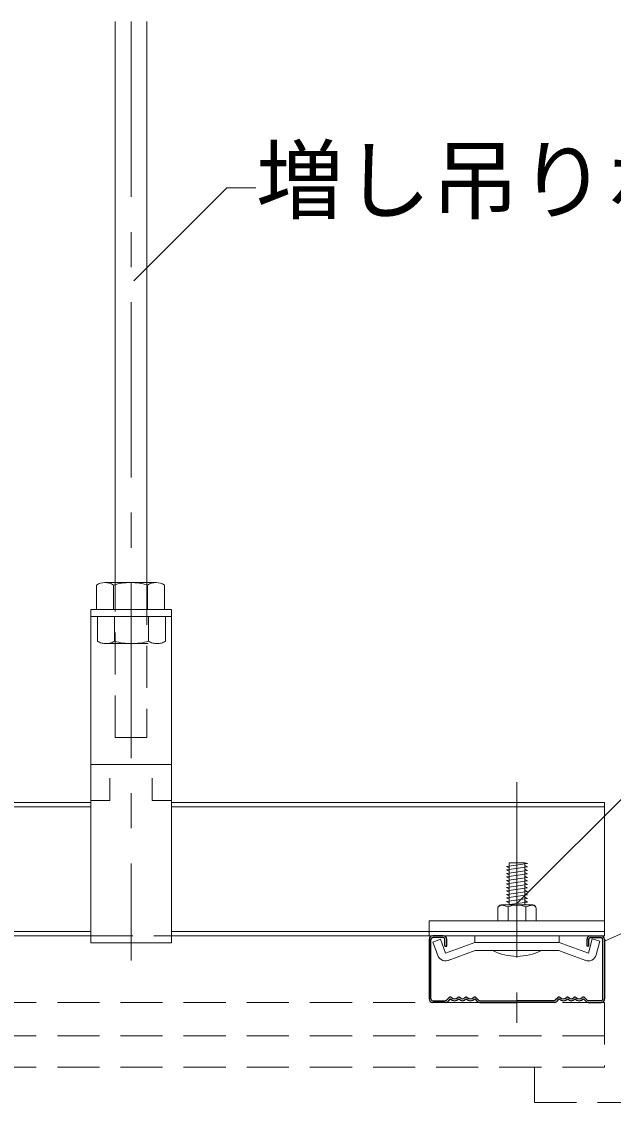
# Model space of a CAD drawing. Units: millimetres on the paper, with parts at other scales. Extents: x -196 to 194, y -139 to 138.
# Drawn here: x -32.82 to -15.95, y -92.73 to -61.92 of the extents above; entities that cross this region are included whole.
import ezdxf
from ezdxf.enums import TextEntityAlignment as Align

# ---------------------------------------------------------------- set-up
doc = ezdxf.new("R2010")
doc.units = ezdxf.units.MM
doc.linetypes.add('CHAIN1', pattern=[8, 5, -1, 1, -1])
doc.linetypes.add('DASHED1', pattern=[1.8, 1.2, -0.6])
for name, color, linetype, lineweight in [('5-0_中心線', 4, 'CHAIN1', 9), ('5-1_吊り材', 7, 'Continuous', 18), ('5-2_野縁受け', 3, 'Continuous', 18), ('5-3_野縁', 2, 'Continuous', 25), ('5-6_文字', 7, 'Continuous', 18), ('5-8_隠線', 4, 'DASHED1', 9), ('5-A_クリップ', 7, 'Continuous', 18), ('5-D_パネル', 4, 'DASHED1', 9)]:
    doc.layers.add(name, color=color, linetype=linetype, lineweight=lineweight)
doc.styles.add('ＭＳ ゴシック', font='')
doc.styles.get('ＭＳ ゴシック').set_extended_font_data('MS Gothic')

msp = doc.modelspace()

# ---------------------------------------------------------------- linework, layer by layer
at = {"layer": '5-0_中心線'}
for p, q in [((-29.699, -61.92), (-29.699, -88.687)), ((-18.699, -83.603), (-18.699, -90.464))]:
    msp.add_line(p, q, dxfattribs=at)
at = {"layer": '5-1_吊り材'}
for p, q in [((-30.149, -61.92), (-30.149, -77.915)), ((-29.249, -61.92), (-29.249, -77.915)), ((-28.987, -77.915), (-30.442, -77.915)), ((-30.684, -77.985), (-30.684, -78.685)), ((-30.199, -77.985), (-30.199, -78.685)), ((-29.229, -77.985), (-29.229, -78.685)), ((-30.849, -78.685), (-30.849, -88.185)), ((-30.849, -78.685), (-30.849, -88.185)), ((-30.849, -78.685), (-28.549, -78.685)), ((-30.849, -78.885), (-28.549, -78.885)), ((-28.549, -78.685), (-28.549, -88.185)), ((-28.549, -83.101), (-30.849, -83.101)), ((-29.099, -83.489), (-29.099, -84.127)), ((-28.549, -84.127), (-29.099, -84.127))]:
    msp.add_line(p, q, dxfattribs=at)
at = {"layer": '5-1_吊り材', "linetype": 'DASHED1'}
for p, q in [((-30.149, -82.335), (-30.149, -77.915)), ((-29.249, -77.915), (-29.249, -82.335)), ((-30.169, -79.585), (-30.169, -78.885)), ((-29.199, -79.585), (-29.199, -78.885)), ((-28.714, -79.585), (-28.714, -78.885)), ((-30.411, -79.655), (-28.957, -79.655)), ((-30.149, -82.335), (-29.249, -82.335)), ((-30.849, -87.985), (-28.549, -87.985))]:
    msp.add_line(p, q, dxfattribs=at)
at = {"layer": '5-1_吊り材'}
for points in [[(-28.744, -77.985), (-28.744, -78.685), (-30.684, -78.685)], [(-30.849, -78.685), (-30.849, -88.185), (-28.549, -88.185)], [(-30.299, -83.489), (-30.299, -84.127), (-30.849, -84.127)]]:
    msp.add_lwpolyline(points, dxfattribs=at)
at = {"layer": '5-1_吊り材', "linetype": 'DASHED1'}
msp.add_lwpolyline([(-30.654, -79.585), (-30.654, -78.885), (-28.714, -78.885)], dxfattribs=at)
at = {"layer": '5-1_吊り材'}
for centre, radius, start, end in [((-30.442, -78.37), 0.455, 57.7974, 122.2026), ((-29.714, -79.63), 1.715, 73.5736, 106.4264), ((-28.987, -78.37), 0.455, 57.7958, 122.2042)]:
    msp.add_arc(centre, radius, start, end, dxfattribs=at)
at = {"layer": '5-1_吊り材', "linetype": 'DASHED1'}
for centre, radius, start, end in [((-30.411, -79.2), 0.455, 237.7958, 302.2042), ((-29.684, -77.94), 1.715, 253.5736, 286.4264), ((-28.957, -79.2), 0.455, 237.7974, 302.2026)]:
    msp.add_arc(centre, radius, start, end, dxfattribs=at)
at = {"layer": '5-2_野縁受け'}
for p, q in [((-60.61, -84.185), (-30.849, -84.185)), ((-60.61, -84.305), (-30.849, -84.305)), ((-28.549, -84.185), (-16.199, -84.185)), ((-28.549, -84.305), (-16.199, -84.305)), ((-16.199, -84.185), (-16.199, -87.985)), ((-60.61, -87.865), (-30.849, -87.865)), ((-60.61, -87.985), (-30.849, -87.985)), ((-28.549, -87.865), (-16.199, -87.865)), ((-28.549, -87.985), (-16.199, -87.985))]:
    msp.add_line(p, q, dxfattribs=at)
at = {"layer": '5-3_野縁'}
for p, q in [((-21.199, -88.085), (-21.199, -89.788)), ((-21.149, -89.783), (-21.149, -88.085)), ((-20.799, -87.985), (-21.099, -87.985)), ((-20.799, -88.035), (-21.099, -88.035)), ((-20.749, -88.285), (-20.749, -88.085)), ((-20.699, -88.285), (-20.699, -88.085)), ((-16.699, -88.285), (-16.699, -88.085)), ((-16.649, -88.285), (-16.649, -88.085)), ((-16.599, -87.985), (-16.299, -87.985)), ((-16.599, -88.035), (-16.299, -88.035)), ((-16.249, -89.787), (-16.249, -88.085)), ((-16.199, -88.085), (-16.199, -89.781)), ((-20.749, -88.285), (-20.699, -88.285)), ((-16.649, -88.285), (-16.699, -88.285)), ((-21.099, -89.835), (-20.741, -89.835)), ((-21.099, -89.835), (-20.741, -89.835)), ((-20.741, -89.885), (-21.099, -89.885)), ((-20.741, -89.885), (-21.099, -89.885)), ((-20.635, -89.75), (-20.705, -89.82)), ((-20.705, -89.82), (-20.635, -89.75)), ((-20.599, -89.785), (-20.67, -89.856)), ((-20.599, -89.785), (-20.67, -89.856)), ((-19.899, -89.785), (-19.828, -89.856)), ((-19.864, -89.75), (-19.793, -89.82)), ((-19.758, -89.835), (-18.699, -89.835)), ((-19.758, -89.885), (-18.699, -89.885)), ((-17.64, -89.835), (-18.699, -89.835)), ((-17.64, -89.885), (-18.699, -89.885)), ((-17.534, -89.75), (-17.605, -89.82)), ((-17.499, -89.785), (-17.57, -89.856)), ((-16.799, -89.785), (-16.728, -89.856)), ((-16.799, -89.785), (-16.728, -89.856)), ((-16.764, -89.75), (-16.693, -89.82)), ((-16.693, -89.82), (-16.764, -89.75)), ((-16.299, -89.835), (-16.658, -89.835)), ((-16.299, -89.835), (-16.658, -89.835)), ((-16.658, -89.885), (-16.299, -89.885)), ((-16.658, -89.885), (-16.299, -89.885))]:
    msp.add_line(p, q, dxfattribs=at)
for centre, radius, start, end in [((-21.099, -88.085), 0.1, 90.003, 180.003), ((-21.099, -88.085), 0.05, 90.003, 180.003), ((-20.799, -88.085), 0.1, 0.003, 90.003), ((-20.799, -88.085), 0.05, 0.003, 90.003), ((-16.599, -88.085), 0.1, 89.997, 179.997), ((-16.599, -88.085), 0.05, 89.997, 179.997), ((-16.299, -88.085), 0.1, 359.997, 89.997), ((-16.299, -88.085), 0.05, 359.997, 89.997), ((-21.099, -89.785), 0.1, 177.476, 270), ((-21.099, -89.785), 0.1, 177.476, 270), ((-21.099, -89.785), 0.05, 177.476, 270), ((-21.099, -89.785), 0.05, 177.476, 270), ((-20.741, -89.785), 0.05, 270, 315), ((-20.741, -89.785), 0.05, 270, 315), ((-20.741, -89.785), 0.1, 270, 315), ((-20.741, -89.785), 0.1, 270, 315), ((-20.599, -89.785), 0.05, 46.3972, 135), ((-20.474, -89.654), 0.181, 226.3972, 313.6028), ((-20.474, -89.654), 0.131, 226.3972, 313.6028), ((-20.349, -89.785), 0.05, 36.8699, 133.6028), ((-20.249, -89.71), 0.125, 216.8699, 323.1301), ((-20.249, -89.71), 0.075, 216.8699, 323.1301), ((-20.149, -89.785), 0.05, 46.3972, 143.1301), ((-20.149, -89.785), 0.05, 36.8699, 143.1301), ((-20.024, -89.654), 0.181, 226.3972, 313.6028), ((-20.024, -89.654), 0.131, 226.3972, 313.6028), ((-19.899, -89.785), 0.05, 45, 133.6028), ((-19.758, -89.785), 0.1, 225, 270), ((-19.758, -89.785), 0.05, 225, 270), ((-17.64, -89.785), 0.05, 270, 315), ((-17.64, -89.785), 0.1, 270, 315), ((-17.499, -89.785), 0.05, 46.3972, 135), ((-17.374, -89.654), 0.181, 226.3972, 313.6028), ((-17.374, -89.654), 0.131, 226.3972, 313.6028), ((-17.249, -89.785), 0.05, 36.8699, 143.1301), ((-17.249, -89.785), 0.05, 36.8699, 133.6028), ((-17.149, -89.71), 0.125, 216.8699, 323.1301), ((-17.149, -89.71), 0.075, 216.8699, 323.1301), ((-17.049, -89.785), 0.05, 46.3972, 143.1301), ((-16.924, -89.654), 0.181, 226.3972, 313.6028), ((-16.924, -89.654), 0.131, 226.3972, 313.6028), ((-16.799, -89.785), 0.05, 45, 133.6028), ((-16.658, -89.785), 0.1, 225, 270), ((-16.658, -89.785), 0.1, 225, 270), ((-16.658, -89.785), 0.05, 225, 270), ((-16.658, -89.785), 0.05, 225, 270), ((-16.299, -89.785), 0.1, 270, 2.524), ((-16.299, -89.785), 0.1, 270, 2.524), ((-16.299, -89.785), 0.05, 270, 2.524), ((-16.299, -89.785), 0.05, 270, 2.524)]:
    msp.add_arc(centre, radius, start, end, dxfattribs=at)
at = {"layer": '5-6_文字'}
for p, q in [((-26.972, -66.657), (-29.623, -69.308)), ((-26.972, -66.657), (-26.139, -66.657)), ((-18.699, -87.064), (-11.031, -79.396))]:
    msp.add_line(p, q, dxfattribs=at)
msp.add_lwpolyline([(-16.198, -88.136), (-11.049, -85.85), (-10.101, -85.85)], dxfattribs=at)
at = {"layer": '5-8_隠線'}
msp.add_lwpolyline([(-18.199, -91.735), (-18.199, -92.735), (14.326, -92.735)], dxfattribs=at)
at = {"layer": '5-A_クリップ'}
for p, q in [((-18.396, -85.922), (-18.996, -86.006)), ((-18.921, -87.107), (-18.921, -85.906)), ((-18.921, -85.906), (-18.471, -85.906)), ((-18.396, -85.922), (-18.471, -85.906)), ((-18.471, -87.107), (-18.471, -85.909)), ((-18.996, -86.006), (-18.921, -86.045)), ((-18.396, -86.022), (-18.996, -86.106)), ((-18.996, -86.106), (-18.921, -86.145)), ((-18.396, -86.022), (-18.471, -85.982)), ((-18.396, -86.122), (-18.471, -86.082)), ((-18.396, -86.222), (-18.471, -86.182)), ((-18.396, -86.322), (-18.471, -86.282)), ((-18.396, -86.422), (-18.471, -86.382)), ((-18.396, -86.522), (-18.471, -86.482)), ((-18.396, -86.622), (-18.471, -86.582)), ((-18.396, -86.722), (-18.471, -86.682)), ((-18.396, -86.822), (-18.471, -86.782)), ((-18.396, -86.922), (-18.471, -86.882)), ((-19.179, -87.124), (-19.226, -87.147)), ((-19.179, -87.124), (-19.226, -87.147)), ((-19.146, -87.107), (-18.246, -87.107)), ((-19.11, -87.116), (-18.946, -87.157)), ((-19.11, -87.116), (-18.946, -87.157)), ((-18.996, -87.006), (-18.921, -87.045)), ((-18.396, -87.022), (-18.996, -87.106)), ((-18.396, -87.022), (-18.996, -87.106)), ((-18.946, -87.157), (-18.946, -87.159)), ((-18.946, -87.159), (-18.946, -87.557)), ((-18.474, -87.146), (-18.446, -87.156)), ((-18.396, -87.022), (-18.471, -86.982)), ((-18.396, -87.022), (-18.471, -86.982)), ((-18.424, -87.107), (-18.471, -87.082)), ((-18.424, -87.107), (-18.471, -87.082)), ((-18.282, -87.116), (-18.446, -87.156)), ((-18.282, -87.116), (-18.446, -87.156)), ((-18.213, -87.123), (-18.167, -87.146)), ((-18.213, -87.123), (-18.167, -87.146)), ((-19.246, -87.207), (-19.246, -87.557)), ((-18.146, -87.207), (-18.146, -87.557)), ((-21.196, -87.557), (-16.196, -87.557)), ((-21.196, -87.557), (-21.196, -87.987)), ((-19.246, -87.557), (-18.146, -87.557)), ((-16.196, -87.987), (-16.196, -87.557)), ((-21.196, -87.987), (-16.196, -87.987)), ((-20.875, -88.086), (-21.091, -88.165)), ((-20.732, -88.48), (-20.875, -88.086)), ((-19.895, -87.987), (-19.895, -88.176)), ((-17.495, -87.987), (-17.495, -88.176)), ((-20.972, -88.493), (-21.091, -88.165)), ((-20.951, -88.549), (-21.091, -88.165)), ((-19.895, -88.176), (-20.732, -88.48)), ((-20.655, -88.686), (-19.885, -88.406)), ((-19.895, -88.176), (-18.696, -88.176)), ((-17.996, -88.406), (-19.396, -88.406)), ((-17.497, -88.176), (-18.696, -88.176)), ((-17.497, -88.176), (-18.696, -88.176)), ((-17.497, -88.176), (-18.696, -88.176)), ((-18.696, -88.406), (-17.782, -88.406)), ((-18.696, -88.406), (-17.723, -88.406)), ((-18.696, -88.406), (-17.575, -88.406)), ((-17.747, -88.406), (-17.575, -88.406)), ((-17.698, -88.406), (-17.507, -88.406)), ((-17.183, -88.524), (-17.507, -88.406)), ((-17.497, -88.176), (-16.757, -88.445)), ((-16.786, -88.435), (-16.661, -88.48)), ((-16.436, -88.53), (-16.33, -88.134)), ((-16.737, -88.686), (-17.257, -88.497))]:
    msp.add_line(p, q, dxfattribs=at)
for points in [[(-18.396, -86.122), (-18.996, -86.206), (-18.921, -86.245)], [(-18.396, -86.222), (-18.996, -86.306), (-18.921, -86.345)], [(-18.396, -86.322), (-18.996, -86.406), (-18.921, -86.445)], [(-18.396, -86.422), (-18.996, -86.506), (-18.921, -86.545)], [(-18.396, -86.522), (-18.996, -86.606), (-18.921, -86.645)], [(-18.396, -86.622), (-18.996, -86.706), (-18.921, -86.745)], [(-18.396, -86.722), (-18.996, -86.806), (-18.921, -86.845)], [(-18.396, -86.822), (-18.996, -86.906), (-18.921, -86.945)], [(-18.396, -86.922), (-18.996, -87.006), (-18.921, -87.045)], [(-18.474, -87.146), (-18.446, -87.156), (-18.446, -87.557)], [(-20.732, -88.48), (-20.875, -88.086), (-21.091, -88.165)], [(-16.661, -88.48), (-16.552, -88.075), (-16.33, -88.134)], [(-18.696, -88.406), (-19.817, -88.406), (-19.885, -88.406)]]:
    msp.add_lwpolyline(points, dxfattribs=at)
for centre, radius, start, end in [((-19.146, -87.207), 0.1, 90, 180), ((-19.134, -87.213), 0.1, 75.942, 116.6021), ((-19.134, -87.213), 0.1, 75.942, 116.6021), ((-18.696, -87.757), 0.65, 70.0181, 112.6198), ((-18.696, -87.757), 0.65, 70.0181, 112.6198), ((-18.258, -87.213), 0.1, 63.7347, 103.8602), ((-18.258, -87.213), 0.1, 63.7347, 103.8602), ((-18.246, -87.207), 0.1, 0, 90), ((-18.696, -87.006), 1.565, 243.4349, 296.565), ((-20.735, -88.47), 0.23, 200, 300), ((-16.658, -88.47), 0.23, 245, 345)]:
    msp.add_arc(centre, radius, start, end, dxfattribs=at)
at = {"layer": '5-D_パネル'}
for p, q in [((-16.199, -89.885), (-78.681, -89.885)), ((-16.199, -89.885), (-16.199, -91.735)), ((-16.199, -90.835), (-78.681, -90.835)), ((-16.199, -91.735), (-78.681, -91.735))]:
    msp.add_line(p, q, dxfattribs=at)

# ---------------------------------------------------------------- texts
at = {"layer": '5-6_文字', "style": 'ＭＳ ゴシック'}
msp.add_text('増し吊りボルト', height=1.833, dxfattribs=at).set_placement((-26.139, -67.907), align=Align.BOTTOM_LEFT)

doc.saveas('drawing.dxf')
